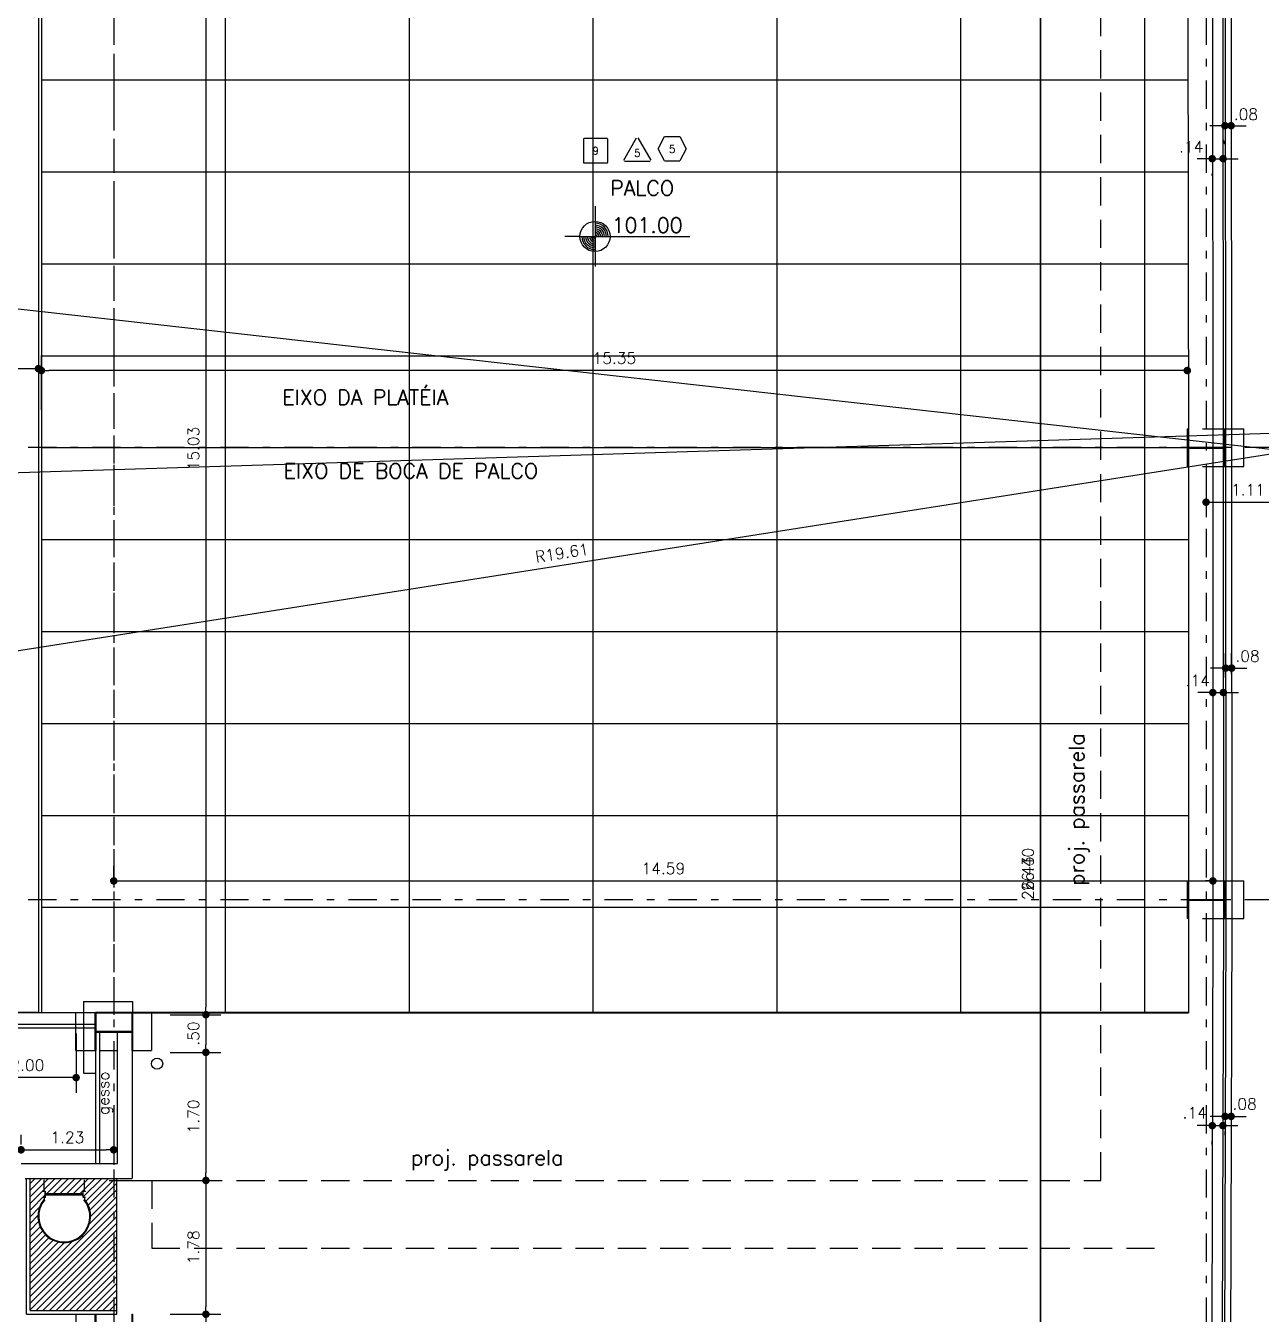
# Model space of a CAD drawing. Extents: x -14 to 107, y -33 to 53.
# Drawn here: x 50.38 to 66.78, y 16.53 to 33.62 of the extents above; entities that cross this region are included whole.
import ezdxf
from ezdxf.enums import TextEntityAlignment as Align

# ---------------------------------------------------------------- set-up
doc = ezdxf.new("R2010")
doc.units = 0
doc.header["$LTSCALE"] = 1.5
doc.header["$MEASUREMENT"] = 0
doc.linetypes.add('DASHDOT', pattern=[1, 0.5, -0.25, 0, -0.25])
doc.linetypes.add('HIDDEN', pattern=[0.375, 0.25, -0.125])
doc.layers.get('0').update_dxf_attribs({"linetype": 'CONTINUOUS'})
for name, color, linetype in [('A-PAREDE', 3, 'CONTINUOUS'), ('COTAS', 7, 'CONTINUOUS'), ('EIXOS', 32, 'DASHDOT'), ('ESTR-METÁLICA', 4, 'CONTINUOUS'), ('FURO', 4, 'CONTINUOUS'), ('N-LNHVISTA', 7, 'CONTINUOUS'), ('N-NOTACOES', 6, 'CONTINUOUS'), ('N-PROJEÇÃO', 1, 'HIDDEN'), ('N-TEXTO', 7, 'CONTINUOUS'), ('PILARNOVO', 4, 'CONTINUOUS'), ('PISOPALCO', 1, 'CONTINUOUS'), ('PLACA-PRE-MOLDADA', 6, 'CONTINUOUS'), ('PLATEIA1', 7, 'CONTINUOUS'), ('SOLID', 251, 'CONTINUOUS'), ('T-FOLHA', 7, 'CONTINUOUS')]:
    doc.layers.add(name, color=color, linetype=linetype)
doc.styles.add('COTA', font='romans.shx')
doc.styles.add('REGUA-080', font='simplex', dxfattribs={"height": 0.15})
doc.styles.add('ROMANS', font='romans')
doc.dimstyles.new('DG060-1', dxfattribs={"dimscale": 0.1, "dimtxt": 1.5, "dimasz": 1, "dimexe": 2, "dimexo": 2.5, "dimgap": 0.9, "dimtad": 1, "dimzin": 4, "dimdsep": 46, "dimtxsty": 'COTA', "dimblk": 'DOT', "dimblk1": 'DOT', "dimblk2": 'DOT', "dimsah": 1, "dimcen": 0.09, "dimclrd": 1, "dimclre": 1, "dimclrt": 2, "dimadec": 0, "dimazin": 0, "dimtfac": 1, "dimtdec": 4, "dimtix": 1, "dimtmove": 2, "dimatfit": 3, "dimldrblk": 'DOT', "dimfxl": 1, "dimtvp": 2, "dimtolj": 1, "dimtzin": 0, "dimarcsym": 0})

# ---------------------------------------------------------------- blocks, each defined once
blk = doc.blocks.new('DOT')
at = {"color": 0, "linetype": 'ByBlock'}
blk.add_line((-0.5, 0), (-1, 0), dxfattribs=at)
at = {"color": 0, "linetype": 'ByBlock', "const_width": 0.5}
blk.add_lwpolyline([(-0.25, 0, 1), (0.25, 0, 1)], format="xyb", close=True, dxfattribs=at)
blk = doc.blocks.new('*D60')
at = {"color": 1, "linetype": 'ByBlock'}
for p, q in [((50.537, 20.527), (49.792, 20.527)), ((49.992, 18.627), (49.992, 20.427)), ((50.219, 18.527), (49.792, 18.527))]:
    blk.add_line(p, q, dxfattribs=at)
at = {"color": 1, "linetype": 'ByBlock', "xscale": 0.1, "yscale": 0.1, "zscale": 0.1}
for p, rotation in [((49.992, 20.527), 90), ((49.992, 18.527), 270)]:
    blk.add_blockref('DOT', p, dxfattribs=dict(at, rotation=rotation))
at = {"color": 2, "linetype": 'ByBlock', "insert": (49.827, 19.527), "char_height": 0.15, "attachment_point": 5, "rotation": 90, "style": 'COTA'}
blk.add_mtext('\\A1;2.00', dxfattribs=at)
blk = doc.blocks.new('*D61')
at = {"color": 1, "linetype": 'ByBlock'}
for p, q in [((49.045, 20.25), (49.045, 19.465)), ((51.045, 20.25), (51.045, 19.465)), ((50.945, 19.665), (49.145, 19.665))]:
    blk.add_line(p, q, dxfattribs=at)
at = {"color": 1, "linetype": 'ByBlock', "xscale": 0.1, "yscale": 0.1, "zscale": 0.1, "rotation": 180}
blk.add_blockref('DOT', (49.045, 19.665), dxfattribs=at)
at = {"color": 1, "linetype": 'ByBlock', "xscale": 0.1, "yscale": 0.1, "zscale": 0.1}
blk.add_blockref('DOT', (51.045, 19.665), dxfattribs=at)
at = {"color": 2, "linetype": 'ByBlock', "insert": (50.398, 19.83), "char_height": 0.15, "attachment_point": 5, "style": 'COTA'}
blk.add_mtext('\\A1;2.00', dxfattribs=at)
blk = doc.blocks.new('*D74')
at = {"color": 1, "linetype": 'ByBlock'}
for p, q in [((52.295, 35.525), (52.968, 35.525)), ((52.768, 35.425), (52.768, 20.6)), ((52.295, 20.5), (52.968, 20.5))]:
    blk.add_line(p, q, dxfattribs=at)
at = {"color": 1, "linetype": 'ByBlock', "xscale": 0.1, "yscale": 0.1, "zscale": 0.1}
for p, rotation in [((52.768, 35.525), 90), ((52.768, 20.5), 270)]:
    blk.add_blockref('DOT', p, dxfattribs=dict(at, rotation=rotation))
at = {"color": 2, "linetype": 'ByBlock', "insert": (52.603, 28.013), "char_height": 0.15, "attachment_point": 5, "rotation": 90, "style": 'COTA'}
blk.add_mtext('\\A1;15.03', dxfattribs=at)
blk = doc.blocks.new('*D75')
at = {"color": 1, "linetype": 'ByBlock'}
for p, q in [((52.295, 20.5), (52.968, 20.5)), ((52.768, 20.4), (52.768, 20.1)), ((52.295, 20), (52.968, 20))]:
    blk.add_line(p, q, dxfattribs=at)
at = {"color": 1, "linetype": 'ByBlock', "xscale": 0.1, "yscale": 0.1, "zscale": 0.1}
for p, rotation in [((52.768, 20.5), 90), ((52.768, 20), 270)]:
    blk.add_blockref('DOT', p, dxfattribs=dict(at, rotation=rotation))
at = {"color": 2, "linetype": 'ByBlock', "insert": (52.603, 20.25), "char_height": 0.15, "attachment_point": 5, "rotation": 90, "style": 'COTA'}
blk.add_mtext('\\A1;.50', dxfattribs=at)
blk = doc.blocks.new('*D76')
at = {"color": 1, "linetype": 'ByBlock'}
for p, q in [((52.295, 20), (52.968, 20)), ((52.768, 19.9), (52.768, 18.4)), ((51.485, 18.3), (52.968, 18.3))]:
    blk.add_line(p, q, dxfattribs=at)
at = {"color": 1, "linetype": 'ByBlock', "xscale": 0.1, "yscale": 0.1, "zscale": 0.1}
for p, rotation in [((52.768, 20), 90), ((52.768, 18.3), 270)]:
    blk.add_blockref('DOT', p, dxfattribs=dict(at, rotation=rotation))
at = {"color": 2, "linetype": 'ByBlock', "insert": (52.603, 19.15), "char_height": 0.15, "attachment_point": 5, "rotation": 90, "style": 'COTA'}
blk.add_mtext('\\A1;1.70', dxfattribs=at)
blk = doc.blocks.new('*D77')
at = {"color": 1, "linetype": 'ByBlock'}
for p, q in [((51.735, 18.3), (52.968, 18.3)), ((52.768, 18.2), (52.768, 16.625)), ((52.295, 16.525), (52.968, 16.525))]:
    blk.add_line(p, q, dxfattribs=at)
at = {"color": 1, "linetype": 'ByBlock', "xscale": 0.1, "yscale": 0.1, "zscale": 0.1}
for p, rotation in [((52.768, 18.3), 90), ((52.768, 16.525), 270)]:
    blk.add_blockref('DOT', p, dxfattribs=dict(at, rotation=rotation))
at = {"color": 2, "linetype": 'ByBlock', "insert": (52.603, 17.413), "char_height": 0.15, "attachment_point": 5, "rotation": 90, "style": 'COTA'}
blk.add_mtext('\\A1;1.78', dxfattribs=at)
blk = doc.blocks.new('*D78')
at = {"color": 1, "linetype": 'ByBlock'}
for p, q in [((52.295, 16.525), (52.968, 16.525)), ((52.768, 16.425), (52.768, 16.125)), ((52.295, 16.025), (52.968, 16.025))]:
    blk.add_line(p, q, dxfattribs=at)
at = {"color": 1, "linetype": 'ByBlock', "xscale": 0.1, "yscale": 0.1, "zscale": 0.1}
for p, rotation in [((52.768, 16.525), 90), ((52.768, 16.025), 270)]:
    blk.add_blockref('DOT', p, dxfattribs=dict(at, rotation=rotation))
at = {"color": 2, "linetype": 'ByBlock', "insert": (52.603, 16.275), "char_height": 0.15, "attachment_point": 5, "rotation": 90, "style": 'COTA'}
blk.add_mtext('\\A1;.50', dxfattribs=at)
blk = doc.blocks.new('*D90')
at = {"color": 1, "linetype": 'ByBlock'}
blk.add_line((67.158, 27.977), (47.881, 24.952), dxfattribs=at)
at = {"color": 1, "linetype": 'ByBlock', "xscale": 0.1, "yscale": 0.1, "zscale": 0.1, "rotation": 188.9210191805278}
blk.add_blockref('DOT', (47.782, 24.936), dxfattribs=at)
at = {"color": 2, "linetype": 'ByBlock', "insert": (57.494, 26.627), "char_height": 0.15, "attachment_point": 5, "rotation": 8.921, "style": 'COTA'}
blk.add_mtext('\\A1;R19.61', dxfattribs=at)
blk = doc.blocks.new('*D99')
at = {"color": 1, "linetype": 'ByBlock'}
for p, q in [((51.544, 19.061), (51.544, 18.507)), ((50.315, 18.777), (50.315, 18.907)), ((50.415, 18.707), (51.444, 18.707))]:
    blk.add_line(p, q, dxfattribs=at)
at = {"color": 1, "linetype": 'ByBlock', "xscale": 0.1, "yscale": 0.1, "zscale": 0.1, "rotation": 180}
blk.add_blockref('DOT', (50.315, 18.707), dxfattribs=at)
at = {"color": 1, "linetype": 'ByBlock', "xscale": 0.1, "yscale": 0.1, "zscale": 0.1}
blk.add_blockref('DOT', (51.544, 18.707), dxfattribs=at)
at = {"color": 2, "linetype": 'ByBlock', "insert": (50.929, 18.872), "char_height": 0.15, "attachment_point": 5, "style": 'COTA'}
blk.add_mtext('\\A1;1.23', dxfattribs=at)
blk = doc.blocks.new('N-1901')
at = {"layer": 'N-NOTACOES', "color": 1}
for p, q in [((0, 0.004), (0, -0.004)), ((-0.002, 0), (-0.004, 0)), ((-0.002, 0), (0.0126, 0))]:
    blk.add_line(p, q, dxfattribs=at)
blk.add_circle((0, 0), 0.002, dxfattribs=at)
at = {"layer": 'N-NOTACOES', "color": 2}
for radius, start, end in [(0.00175, 0, 90), (0.0015, 0, 90), (0.00125, 0, 90), (0.001, 0, 90), (0.00075, 0, 90), (0.0005, 0, 90), (0.00025, 0, 90), (0.00175, 180, 270), (0.0015, 180, 270), (0.00125, 180, 270), (0.001, 180, 270), (0.00075, 180, 270), (0.0005, 180, 270), (0.00025, 180, 270)]:
    blk.add_arc((0, 0), radius, start, end, dxfattribs=at)
at = {"layer": 'N-NOTACOES', "color": 2, "style": 'ROMANS'}
blk.add_attdef('COTAP', text='', height=0.002, dxfattribs=at).set_placement((0.00691, 0.0015), align=Align.MIDDLE)
blk = doc.blocks.new('*D157')
at = {"color": 1, "linetype": 'ByBlock'}
for p, q in [((67.158, 27.582), (67.158, 27.101)), ((66.044, 27.445), (66.044, 27.101)), ((66.144, 27.301), (67.058, 27.301))]:
    blk.add_line(p, q, dxfattribs=at)
at = {"color": 1, "linetype": 'ByBlock', "xscale": 0.1, "yscale": 0.1, "zscale": 0.1, "rotation": 180}
blk.add_blockref('DOT', (66.044, 27.301), dxfattribs=at)
at = {"color": 1, "linetype": 'ByBlock', "xscale": 0.1, "yscale": 0.1, "zscale": 0.1}
blk.add_blockref('DOT', (67.158, 27.301), dxfattribs=at)
at = {"color": 2, "linetype": 'ByBlock', "insert": (66.601, 27.466), "char_height": 0.15, "attachment_point": 5, "style": 'COTA'}
blk.add_mtext('\\A1;1.11', dxfattribs=at)
blk = doc.blocks.new('*D158')
at = {"color": 1, "linetype": 'ByBlock'}
for p, q in [((29.963, 32.136), (67.058, 27.989)), ((29.836, 31.899), (29.841, 31.949)), ((67.185, 28.226), (67.18, 28.176))]:
    blk.add_line(p, q, dxfattribs=at)
at = {"color": 1, "linetype": 'ByBlock', "xscale": 0.1, "yscale": 0.1, "zscale": 0.1}
for p, rotation in [((29.863, 32.147), 173.6200831526983), ((67.158, 27.977), 353.6200831526983)]:
    blk.add_blockref('DOT', p, dxfattribs=dict(at, rotation=rotation))
at = {"color": 2, "linetype": 'ByBlock', "insert": (48.529, 30.226), "char_height": 0.15, "attachment_point": 5, "rotation": 353.6201, "style": 'COTA'}
blk.add_mtext('\\A1;R=37.53', dxfattribs=at)
blk = doc.blocks.new('*D161')
at = {"color": 1, "linetype": 'ByBlock'}
for p, q in [((67.15, 28.227), (67.144, 28.422)), ((67.05, 28.219), (22.259, 26.811)), ((22.159, 26.813), (22.153, 27.007))]:
    blk.add_line(p, q, dxfattribs=at)
at = {"color": 1, "linetype": 'ByBlock', "xscale": 0.1, "yscale": 0.1, "zscale": 0.1}
for p, rotation in [((67.15, 28.222), 1.800537901946706), ((22.159, 26.807), 181.8005379019467)]:
    blk.add_blockref('DOT', p, dxfattribs=dict(at, rotation=rotation))
at = {"color": 2, "linetype": 'ByBlock', "insert": (44.649, 27.679), "char_height": 0.15, "attachment_point": 5, "rotation": 1.8005, "style": 'COTA'}
blk.add_mtext('\\A1;45.01', dxfattribs=at)
blk = doc.blocks.new('PILAR_CAIXA')
at = {"layer": 'PILARNOVO', "linetype": 'ByBlock'}
for p, q in [((65.795, 28.275), (65.795, 27.775)), ((65.795, 28.275), (65.805, 28.275)), ((65.805, 28.275), (65.805, 28.03)), ((66.285, 28.275), (66.285, 28.03)), ((66.285, 28.275), (66.295, 28.275)), ((66.295, 28.275), (66.295, 27.775)), ((65.805, 28.02), (65.805, 27.775)), ((66.045, 28.02), (66.045, 28.03)), ((66.285, 28.02), (66.285, 27.775)), ((65.805, 27.775), (65.795, 27.775)), ((66.295, 27.775), (66.285, 27.775)), ((65.795, 22.275), (65.795, 21.775)), ((65.795, 22.275), (65.805, 22.275)), ((65.805, 22.275), (65.805, 22.03)), ((66.285, 22.275), (66.285, 22.03)), ((66.285, 22.275), (66.295, 22.275)), ((66.295, 22.275), (66.295, 21.775)), ((65.805, 22.02), (65.805, 21.775)), ((66.045, 22.02), (66.045, 22.03)), ((66.285, 22.02), (66.285, 21.775)), ((65.805, 21.775), (65.795, 21.775)), ((66.295, 21.775), (66.285, 21.775)), ((51.295, 20.525), (51.295, 20.025)), ((51.295, 20.525), (51.305, 20.525)), ((51.305, 20.525), (51.305, 20.28)), ((51.785, 20.525), (51.785, 20.28)), ((51.785, 20.525), (51.795, 20.525)), ((51.795, 20.525), (51.795, 20.025)), ((51.305, 20.27), (51.305, 20.025)), ((51.545, 20.27), (51.545, 20.28)), ((51.785, 20.27), (51.785, 20.025)), ((51.305, 20.025), (51.295, 20.025)), ((51.795, 20.025), (51.785, 20.025)), ((51.295, 16.525), (51.295, 16.025)), ((51.295, 16.525), (51.305, 16.525)), ((51.305, 16.525), (51.305, 16.28)), ((51.785, 16.525), (51.785, 16.28)), ((51.785, 16.525), (51.795, 16.525)), ((51.795, 16.525), (51.795, 16.025))]:
    blk.add_line(p, q, dxfattribs=at)
for points in [[(65.805, 28.03), (66.285, 28.03)], [(65.805, 28.02), (66.285, 28.02)], [(65.805, 22.03), (66.285, 22.03)], [(65.805, 22.02), (66.285, 22.02)], [(51.305, 20.28), (51.785, 20.28)], [(51.305, 20.27), (51.785, 20.27)]]:
    blk.add_lwpolyline(points, dxfattribs=at)
blk = doc.blocks.new('N-1804')
at = {"layer": 'N-NOTACOES', "color": 1}
for p, q in [((-0.00376, -0.00002), (-0.00201, 0.00323)), ((-0.00201, 0.00323), (0.00199, 0.00323)), ((0.00199, 0.00323), (0.00374, -0.00002)), ((-0.00201, -0.00327), (-0.00376, -0.00002)), ((-0.00201, -0.00327), (0.00199, -0.00327)), ((0.00374, -0.00002), (0.00199, -0.00327))]:
    blk.add_line(p, q, dxfattribs=at)
at = {"layer": 'N-NOTACOES', "color": 2, "style": 'ROMANS'}
blk.add_attdef('TETO', text='', height=0.002, dxfattribs=at).set_placement((-0.00001, -0.00111), align=Align.CENTER)
blk = doc.blocks.new('N-1803')
at = {"layer": 'N-NOTACOES', "color": 1}
for p, q in [((-0.0032, 0.00312), (-0.0032, -0.00298)), ((0.0031, 0.00332), (-0.003, 0.00332)), ((0.0033, -0.00298), (0.0033, 0.00312)), ((-0.003, -0.00318), (0.0031, -0.00318))]:
    blk.add_line(p, q, dxfattribs=at)
for centre, start, end in [((-0.003, 0.00312), 90, 180), ((0.0031, 0.00312), 0, 90), ((-0.003, -0.00298), 180, 270), ((0.0031, -0.00298), 270, 0)]:
    blk.add_arc(centre, 0.0002, start, end, dxfattribs=at)
at = {"layer": 'N-NOTACOES', "color": 2, "style": 'ROMANS'}
blk.add_attdef('PISO', text='', height=0.002, dxfattribs=at).set_placement((0.00005, 0.00007), align=Align.MIDDLE)
blk = doc.blocks.new('N-1801')
at = {"layer": 'N-NOTACOES', "color": 1}
for p, q in [((-0.00357, -0.00191), (-0.00017, 0.00399)), ((0.00018, 0.00399), (0.00358, -0.00191)), ((-0.0034, -0.00221), (0.00341, -0.00221))]:
    blk.add_line(p, q, dxfattribs=at)
at = {"layer": 'N-NOTACOES', "color": 2, "style": 'ROMANS'}
blk.add_attdef('PAREDE', text='', height=0.002, dxfattribs=at).set_placement((0.00004, -0.00003), align=Align.MIDDLE)
blk = doc.blocks.new('*D260')
at = {"color": 1, "linetype": 'ByBlock'}
for p, q in [((64.205, 35.527), (63.645, 35.527)), ((63.845, 9.195), (63.845, 35.427)), ((64.205, 9.095), (63.645, 9.095))]:
    blk.add_line(p, q, dxfattribs=at)
at = {"color": 1, "linetype": 'ByBlock', "xscale": 0.1, "yscale": 0.1, "zscale": 0.1}
for p, rotation in [((63.845, 35.527), 90), ((63.845, 9.095), 270)]:
    blk.add_blockref('DOT', p, dxfattribs=dict(at, rotation=rotation))
at = {"color": 2, "linetype": 'ByBlock', "insert": (63.68, 22.311), "char_height": 0.15, "attachment_point": 5, "rotation": 90, "style": 'COTA'}
blk.add_mtext('\\A1;26.43', dxfattribs=at)
blk = doc.blocks.new('*D261')
at = {"color": 1, "linetype": 'ByBlock'}
for p, q in [((51.545, 22.275), (51.545, 22.475)), ((66.135, 22.525), (66.135, 22.475)), ((51.645, 22.275), (66.035, 22.275))]:
    blk.add_line(p, q, dxfattribs=at)
at = {"color": 1, "linetype": 'ByBlock', "xscale": 0.1, "yscale": 0.1, "zscale": 0.1, "rotation": 180}
blk.add_blockref('DOT', (51.545, 22.275), dxfattribs=at)
at = {"color": 1, "linetype": 'ByBlock', "xscale": 0.1, "yscale": 0.1, "zscale": 0.1}
blk.add_blockref('DOT', (66.135, 22.275), dxfattribs=at)
at = {"color": 2, "linetype": 'ByBlock', "insert": (58.84, 22.44), "char_height": 0.15, "attachment_point": 5, "style": 'COTA'}
blk.add_mtext('\\A1;14.59', dxfattribs=at)
blk = doc.blocks.new('*D370')
at = {"color": 1, "linetype": 'ByBlock'}
for p, q in [((49.045, 20.25), (49.045, 19.465)), ((51.045, 20.25), (51.045, 19.465)), ((50.945, 19.665), (49.145, 19.665))]:
    blk.add_line(p, q, dxfattribs=at)
at = {"color": 1, "linetype": 'ByBlock', "xscale": 0.1, "yscale": 0.1, "zscale": 0.1, "rotation": 180}
blk.add_blockref('DOT', (49.045, 19.665), dxfattribs=at)
at = {"color": 1, "linetype": 'ByBlock', "xscale": 0.1, "yscale": 0.1, "zscale": 0.1}
blk.add_blockref('DOT', (51.045, 19.665), dxfattribs=at)
at = {"color": 2, "linetype": 'ByBlock', "insert": (49.716, 19.83), "char_height": 0.15, "attachment_point": 5, "style": 'COTA'}
blk.add_mtext('\\A1;2.00', dxfattribs=at)
blk = doc.blocks.new('*D372')
at = {"color": 1, "linetype": 'ByBlock'}
for p, q in [((64.095, 35.625), (63.645, 35.625)), ((63.845, 35.525), (63.845, 9.325)), ((64.13, 9.225), (63.645, 9.225))]:
    blk.add_line(p, q, dxfattribs=at)
at = {"color": 1, "linetype": 'ByBlock', "xscale": 0.1, "yscale": 0.1, "zscale": 0.1}
for p, rotation in [((63.845, 35.625), 90), ((63.845, 9.225), 270)]:
    blk.add_blockref('DOT', p, dxfattribs=dict(at, rotation=rotation))
at = {"color": 2, "linetype": 'ByBlock', "insert": (63.68, 22.425), "char_height": 0.15, "attachment_point": 5, "rotation": 90, "style": 'COTA'}
blk.add_mtext('\\A1;26.40', dxfattribs=at)
blk = doc.blocks.new('*D367')
at = {"color": 1, "linetype": 'ByBlock'}
for p, q in [((47.534, 29.323), (47.534, 29.273)), ((50.445, 29.073), (47.634, 29.073))]:
    blk.add_line(p, q, dxfattribs=at)
at = {"color": 1, "linetype": 'ByBlock', "xscale": 0.1, "yscale": 0.1, "zscale": 0.1, "rotation": 180}
blk.add_blockref('DOT', (47.534, 29.073), dxfattribs=at)
at = {"color": 1, "linetype": 'ByBlock', "xscale": 0.1, "yscale": 0.1, "zscale": 0.1}
blk.add_blockref('DOT', (50.545, 29.073), dxfattribs=at)
at = {"color": 2, "linetype": 'ByBlock', "insert": (49.039, 29.238), "char_height": 0.15, "attachment_point": 5, "style": 'COTA'}
blk.add_mtext('\\A1;3.01', dxfattribs=at)
blk = doc.blocks.new('*D369')
at = {"color": 1, "linetype": 'ByBlock'}
for p, q in [((50.585, 28.525), (50.585, 29.248)), ((65.695, 29.048), (50.685, 29.048))]:
    blk.add_line(p, q, dxfattribs=at)
at = {"color": 1, "linetype": 'ByBlock', "xscale": 0.1, "yscale": 0.1, "zscale": 0.1, "rotation": 180}
blk.add_blockref('DOT', (50.585, 29.048), dxfattribs=at)
at = {"color": 1, "linetype": 'ByBlock', "xscale": 0.1, "yscale": 0.1, "zscale": 0.1}
blk.add_blockref('DOT', (65.795, 29.048), dxfattribs=at)
at = {"color": 2, "linetype": 'ByBlock', "insert": (58.19, 29.213), "char_height": 0.15, "attachment_point": 5, "style": 'COTA'}
blk.add_mtext('\\A1;15.35', dxfattribs=at)

msp = doc.modelspace()

# ---------------------------------------------------------------- hatches: boundary and pattern name
at = {"layer": 'N-LNHVISTA'}
h = msp.add_hatch(dxfattribs=at)
h.set_pattern_fill('ANSI31', scale=0.5, style=0)
h.paths.add_polyline_path([(50.4345, 16.5751), (51.5447, 16.5751), (51.5447, 18.3274), (50.4345, 18.3274)])
h.paths.add_polyline_path([(50.6218, 18.0504), (50.6218, 18.0737), (50.6051, 18.0737), (50.6051, 18.0762), (50.636, 18.0762), (50.636, 18.1546), (50.6051, 18.1546), (50.6051, 18.1571), (50.6385, 18.1571), (50.6385, 18.1237), (51.1385, 18.1237), (51.1385, 18.1571), (51.1718, 18.1571), (51.1718, 18.1546), (51.141, 18.1546), (51.141, 18.0762), (51.1718, 18.0762), (51.1718, 18.0737), (51.1551, 18.0737), (51.1551, 18.0504, -2.1625919)], flags=16)
h.paths.add_polyline_path([(51.5847, 18.3274), (51.5447, 18.3274), (51.5447, 16.5751), (51.5847, 16.5751)])

# ---------------------------------------------------------------- linework, layer by layer
at = {"color": 1, "linetype": 'ByBlock'}
for p, q in [((66.3761, 32.5471), (66.3761, 32.4971)), ((66.1947, 32.2971), (66.0947, 32.2971)), ((66.2947, 32.2971), (66.3761, 32.2971)), ((66.4761, 32.2971), (66.5761, 32.2971)), ((66.2696, 32.1094), (66.2696, 32.0594)), ((66.2947, 32.0534), (66.2947, 32.0971)), ((66.0256, 31.8594), (65.9256, 31.8594)), ((66.1256, 31.8594), (66.2696, 31.8594)), ((66.3696, 31.8594), (66.4696, 31.8594)), ((66.1256, 31.6344), (66.1256, 31.6594)), ((66.3037, 25.0251), (66.3037, 25.2994)), ((66.3837, 25.0251), (66.3837, 25.2994)), ((66.2037, 25.0994), (66.1037, 25.0994)), ((66.1337, 25.025), (66.1337, 24.9751)), ((66.2737, 25.0251), (66.2737, 24.9751)), ((66.3037, 25.0994), (66.3837, 25.0994)), ((66.4837, 25.0994), (66.5837, 25.0994)), ((66.0337, 24.7751), (65.9337, 24.7751)), ((66.1337, 24.7751), (66.2737, 24.7751)), ((66.3737, 24.7751), (66.4737, 24.7751)), ((66.3772, 19.3998), (66.3772, 19.3498)), ((66.2668, 19.2776), (66.2668, 19.2276)), ((66.0268, 19.0276), (65.9268, 19.0276)), ((66.1972, 19.1498), (66.0972, 19.1498)), ((66.1268, 19.0276), (66.2668, 19.0276)), ((66.2972, 19.1498), (66.3772, 19.1498)), ((66.3668, 19.0276), (66.4668, 19.0276)), ((66.4772, 19.1498), (66.5772, 19.1498)), ((66.1268, 18.7778), (66.1268, 18.8276)), ((66.2972, 18.9001), (66.2972, 18.9498))]:
    msp.add_line(p, q, dxfattribs=at)
at = {"layer": 'A-PAREDE'}
for p, q in [((66.1277, 33.775), (66.1327, 27.775)), ((66.2677, 33.7751), (66.2727, 27.7751)), ((66.1327, 27.775), (66.1347, 21.775)), ((66.2727, 27.7751), (66.2747, 21.7751)), ((66.1347, 21.7756), (66.119, 16.28)), ((66.2747, 21.7752), (66.259, 16.28)), ((51.2947, 20.5251), (49.1667, 20.5251)), ((51.5947, 18.5274), (51.5947, 20.2701)), ((51.7947, 18.3274), (51.7947, 20.0251)), ((50.3147, 18.5274), (51.5947, 18.5274)), ((50.3692, 18.3274), (51.7847, 18.3274))]:
    msp.add_line(p, q, dxfattribs=at)
at = {"layer": 'A-PAREDE', "color": 2}
for p, q in [((51.3547, 20.2701), (51.3547, 18.5274)), ((51.3047, 20.0251), (51.3047, 18.5274))]:
    msp.add_line(p, q, dxfattribs=at)
at = {"layer": 'EIXOS', "ltscale": 0.5}
for p, q in [((51.5447, 48.1976), (51.5447, -4.8398)), ((66.044, 48.1976), (66.044, -4.8398)), ((78.8353, 28.0251), (-5.9475, 28.0251)), ((78.8353, 22.0251), (-5.9475, 22.0251))]:
    msp.add_line(p, q, dxfattribs=at)
at = {"layer": 'FURO'}
msp.add_circle((52.1197, 19.8501), 0.075, dxfattribs=at)
at = {"layer": 'N-LNHVISTA'}
for p, q in [((50.5447, 35.5251), (50.5447, 20.5251)), ((65.809, 27.7749), (65.8114, 20.5251)), ((51.1447, 20.6751), (51.7947, 20.6751)), ((51.1447, 20.6751), (51.1447, 19.7251)), ((51.7947, 20.6751), (51.7947, 20.5251)), ((51.7947, 20.5251), (52.0447, 20.5251)), ((51.2947, 20.3704), (49.0743, 20.3704)), ((51.2947, 20.3204), (49.0412, 20.3204)), ((51.1447, 19.7251), (51.3047, 19.7251))]:
    msp.add_line(p, q, dxfattribs=at)
at = {"layer": 'N-LNHVISTA', "color": 7}
for p, q in [((65.9947, 28.2751), (66.544, 28.2751)), ((66.544, 27.7751), (66.544, 28.2751)), ((65.9947, 27.7751), (66.544, 27.7751)), ((65.9947, 22.2751), (66.544, 22.2751)), ((66.544, 21.7751), (66.544, 22.2751)), ((65.9947, 21.7751), (66.544, 21.7751)), ((51.0408, 20.0251), (51.0408, 20.5251)), ((51.0408, 20.0251), (51.3047, 20.0251)), ((51.3547, 20.0251), (51.5947, 20.0251)), ((50.3845, 16.5251), (50.3845, 18.3274)), ((50.4345, 16.5751), (50.4345, 18.3274)), ((51.5847, 16.5251), (51.5847, 18.3274)), ((50.3845, 16.5251), (51.5847, 16.5251)), ((50.4345, 16.5751), (51.5847, 16.5751)), ((51.0408, 16.5251), (51.0408, 16.19))]:
    msp.add_line(p, q, dxfattribs=at)
at = {"layer": 'N-LNHVISTA', "color": 1}
for p, q in [((50.6218, 18.1571), (50.6218, 18.307)), ((51.1551, 18.1571), (51.1551, 18.307)), ((50.6051, 18.1546), (50.6051, 18.1571)), ((50.6051, 18.1571), (50.6385, 18.1571)), ((50.636, 18.1546), (50.6051, 18.1546)), ((50.636, 18.0762), (50.636, 18.1546)), ((50.6385, 18.0737), (50.6385, 18.1571)), ((51.1385, 18.0737), (51.1385, 18.1571)), ((51.1385, 18.1571), (51.1718, 18.1571)), ((51.141, 18.0762), (51.141, 18.1546)), ((51.1718, 18.1546), (51.141, 18.1546)), ((51.1718, 18.1546), (51.1718, 18.1571)), ((50.636, 18.0762), (50.6051, 18.0762)), ((50.6051, 18.0737), (50.6051, 18.0762)), ((50.6385, 18.0737), (50.6051, 18.0737)), ((50.6218, 18.0737), (50.6218, 18.0504)), ((51.1385, 18.1237), (50.6385, 18.1237)), ((51.1385, 18.1071), (50.6385, 18.1071)), ((51.1718, 18.0737), (51.1385, 18.0737)), ((51.1718, 18.0762), (51.141, 18.0762)), ((51.1551, 18.0737), (51.1551, 18.0504)), ((51.1718, 18.0737), (51.1718, 18.0762))]:
    msp.add_line(p, q, dxfattribs=at)
for radius in [0.35, 0.34]:
    msp.add_arc((50.8885, 17.8237), radius, 139.63241, 40.36759, dxfattribs=at)
at = {"layer": 'N-PROJEÇÃO'}
for p, q in [((64.6485, 18.3), (64.6485, 38.45)), ((51.5447, 35.5), (51.5447, 20.5)), ((52.0485, 18.3), (64.6485, 18.3)), ((52.0485, 18.3), (52.0485, 17.4)), ((52.0485, 17.4), (65.5447, 17.4))]:
    msp.add_line(p, q, dxfattribs=at)
at = {"layer": 'PISOPALCO'}
for p, q in [((50.5847, 35.5251), (50.5847, 20.5251)), ((53.0247, 35.5251), (53.0247, 20.5251)), ((55.4647, 35.5251), (55.4647, 20.5251)), ((57.9047, 35.5251), (57.9047, 20.5251)), ((60.3447, 35.5251), (60.3447, 20.5251)), ((62.7847, 35.5251), (62.7847, 20.5251)), ((65.2247, 35.5251), (65.2247, 20.5251)), ((65.8036, 34.2751), (65.809, 27.7747)), ((50.5847, 32.9051), (65.8047, 32.9051)), ((50.5847, 31.6851), (65.8047, 31.6851)), ((50.5847, 30.4651), (65.8047, 30.4651)), ((50.5847, 29.2451), (65.8047, 29.2451)), ((50.5847, 28.0251), (65.8047, 28.0251)), ((50.5847, 26.8051), (65.8047, 26.8051)), ((50.5847, 25.5851), (65.8047, 25.5851)), ((50.5847, 24.3651), (65.8047, 24.3651)), ((50.5847, 23.1451), (65.8047, 23.1451)), ((50.5847, 21.9251), (65.8047, 21.9251)), ((51.3047, 20.5351), (65.8114, 20.5351)), ((51.3047, 20.5251), (65.8114, 20.5251))]:
    msp.add_line(p, q, dxfattribs=at)
at = {"layer": 'PLACA-PRE-MOLDADA'}
for p, q in [((66.2977, 33.7751), (66.3027, 27.7751)), ((66.3777, 33.7752), (66.3827, 27.7752)), ((66.3027, 27.7751), (66.3047, 21.7751)), ((66.3827, 27.7751), (66.3847, 21.7751)), ((66.3047, 21.7751), (66.2882, 16.025)), ((66.3847, 21.7749), (66.3682, 16.025))]:
    msp.add_line(p, q, dxfattribs=at)
at = {"layer": 'T-FOLHA'}
for p in [(52.0447, 20.5251), (51.7947, 20.0251)]:
    msp.add_line(p, (52.0447, 20.0251), dxfattribs=at)

# ---------------------------------------------------------------- block references
at = {"color": 1, "linetype": 'ByBlock', "xscale": 0.1, "yscale": 0.1, "zscale": 0.1}
for p in [(66.2947, 32.2971), (66.1256, 31.8594), (66.3037, 25.0994), (66.1337, 24.7751), (66.2972, 19.1498), (66.1268, 19.0276)]:
    msp.add_blockref('DOT', p, dxfattribs=at)
at = {"color": 1, "linetype": 'ByBlock', "xscale": 0.1, "yscale": 0.1, "zscale": 0.1, "rotation": 180}
for p in [(66.3761, 32.2971), (66.2696, 31.8594), (66.3837, 25.0994), (66.2737, 24.7751), (66.3772, 19.1498), (66.2668, 19.0276)]:
    msp.add_blockref('DOT', p, dxfattribs=at)
at = {"layer": 'ESTR-METÁLICA'}
msp.add_blockref('PILAR_CAIXA', (0, 0), dxfattribs=at)
at = {"layer": 'N-NOTACOES'}
for name, p, xscale, yscale, zscale, values in [('N-1804', (58.9573, 31.9925), 50, 50, 50, {'TETO': '5'}), ('N-1803', (57.9389, 31.9614), 50, 50, 50, {'PISO': '9'}), ('N-1801', (58.4931, 31.9369), 50, 50, 50, {'PAREDE': '5'}), ('N-1901', (57.9333, 30.8276), 100, 100, 100, {'COTAP': '101.00'})]:
    msp.add_blockref(name, p, dxfattribs=dict(at, xscale=xscale, yscale=yscale, zscale=zscale)).add_auto_attribs(values)

# ---------------------------------------------------------------- texts
at = {"color": 2, "linetype": 'ByBlock', "char_height": 0.15, "attachment_point": 5, "style": 'COTA'}
for s, insert in [('\\A1;.08', (66.5734, 32.4496)), ('\\A1;.14', (65.8468, 32.0181)), ('\\A1;.08', (66.5942, 25.2581)), ('\\A1;.14', (65.9343, 24.9338)), ('\\A1;.08', (66.5564, 19.3148)), ('\\A1;.14', (65.8946, 19.1987))]:
    msp.add_mtext(s, dxfattribs=dict(at, insert=insert))
at = {"layer": 'N-TEXTO', "color": 3, "style": 'REGUA-080'}
for s, p in [('PALCO', (58.1348, 31.3693)), ('EIXO DA PLATÉIA', (53.7833, 28.5939)), ('EIXO DE BOCA DE PALCO', (53.8013, 27.6167)), ('proj. passarela', (55.4907, 18.5031))]:
    msp.add_text(s, height=0.2, dxfattribs=at).set_placement(p)
msp.add_text('proj. passarela', height=0.2, rotation=90, dxfattribs=at).set_placement((64.4246, 22.2103))
at = {"layer": 'N-TEXTO', "color": 2, "linetype": 'ByBlock', "insert": (51.333, 19.1681), "char_height": 0.15, "attachment_point": 1, "rotation": 90, "style": 'COTA'}
msp.add_mtext('gesso', dxfattribs=at)

# ---------------------------------------------------------------- dimensions: what is measured, and where the dimension line sits
at = {"layer": 'COTAS'}
for base, p1, p2, picture, middle in [((52.76821, 20.50009), (52.04467, 35.52512), (52.04468, 20.50009), '*D74', (52.60321, 28.0126)), ((63.8454, 9.2251), (64.3447, 35.6251), (64.3795, 9.2251), '*D372', (63.6804, 22.4251)), ((49.9923, 20.5274), (50.4687, 18.5274), (50.7867, 20.5274), '*D60', (49.8273, 19.5274)), ((52.7682, 20.0001), (52.0447, 20.5001), (52.0447, 20.0001), '*D75', (52.6032, 20.2501)), ((52.7682, 18.3005), (52.0447, 20.0001), (51.2347, 18.3005), '*D76', (52.6032, 19.1503)), ((52.7682, 16.525), (51.4847, 18.3005), (52.0447, 16.525), '*D77', (52.6032, 17.4127)), ((52.7682, 16.025), (52.0447, 16.525), (52.0447, 16.025), '*D78', (52.6032, 16.275))]:
    dim = msp.add_linear_dim(base=base, p1=p1, p2=p2, angle=90, dimstyle='DG060-1', dxfattribs=at)
    dim.commit()
    dim.dimension.update_dxf_attribs({"geometry": picture, "text_midpoint": middle})
dim = msp.add_aligned_dim(p1=(29.8634, 32.1474), p2=(67.1576, 27.9775), distance=0, text='R=<>', dimstyle='DG060-1', dxfattribs=at)
dim.commit()
dim.dimension.update_dxf_attribs({"geometry": '*D158', "text_midpoint": (48.5288, 30.2264)})
dim = msp.add_aligned_dim(p1=(67.1576, 27.9775), p2=(22.1668, 26.5631), distance=-0.2444, dimstyle='DG060-1', dxfattribs=at)
dim.commit()
dim.dimension.update_dxf_attribs({"geometry": '*D161', "text_midpoint": (44.6493, 27.6795)})
dim = msp.add_radius_dim(center=(67.1576, 27.9775), mpoint=(47.7819, 24.936), dimstyle='DG060-1', dxfattribs=at)
dim.commit()
dim.dimension.update_dxf_attribs({"geometry": '*D90', "text_midpoint": (57.4936, 26.6275)})
for base, p1, p2, picture, middle in [((67.1576, 27.3006), (66.044, 27.6946), (67.1576, 27.8315), '*D157', (66.6008, 27.4656)), ((51.544, 18.7065), (50.3147, 18.5274), (51.544, 19.3107), '*D99', (50.9293, 18.8715))]:
    dim = msp.add_linear_dim(base=base, p1=p1, p2=p2, dimstyle='DG060-1', dxfattribs=at)
    dim.commit()
    dim.dimension.update_dxf_attribs({"geometry": picture, "text_midpoint": middle})
for base, picture, middle in [((49.0447, 19.6654), '*D61', (50.3984, 19.8304)), ((49.0447, 19.6653), '*D370', (49.7158, 19.8303))]:
    dim = msp.add_linear_dim(base=base, p1=(51.0447, 20.5001), p2=(49.0447, 20.5), dimstyle='DG060-1', dxfattribs=at)
    dim.commit()
    dim.dimension.update_dxf_attribs({"geometry": picture, "text_midpoint": middle, "dimtype": 160})
at = {"layer": 'PLATEIA1'}
dim = msp.add_linear_dim(base=(47.5338, 29.0725), p1=(50.5447, 28.9083), p2=(47.5338, 29.0725), dimstyle='DG060-1', override={"dimse1": 1}, dxfattribs=at)
dim.commit()
dim.dimension.update_dxf_attribs({"geometry": '*D367', "text_midpoint": (49.0393, 29.2375)})
dim = msp.add_linear_dim(base=(50.5847, 29.0475), p1=(65.7947, 28.2751), p2=(50.5847, 28.2751), text='15.35', dimstyle='DG060-1', override={"dimse1": 1}, dxfattribs=at)
dim.commit()
dim.dimension.update_dxf_attribs({"geometry": '*D369', "text_midpoint": (58.1897, 29.2125)})
at = {"layer": 'SOLID'}
dim = msp.add_linear_dim(base=(63.8454, 35.5267), p1=(64.4547, 9.0951), p2=(64.4547, 35.5267), angle=90, dimstyle='DG060-1', dxfattribs=at)
dim.commit()
dim.dimension.update_dxf_attribs({"geometry": '*D260', "text_midpoint": (63.6804, 22.3109)})
dim = msp.add_linear_dim(base=(66.1345, 22.2751), p1=(51.5447, 22.0251), p2=(66.1345, 22.2751), dimstyle='DG060-1', dxfattribs=at)
dim.commit()
dim.dimension.update_dxf_attribs({"geometry": '*D261', "text_midpoint": (58.8396, 22.4401)})

doc.saveas('drawing.dxf')
